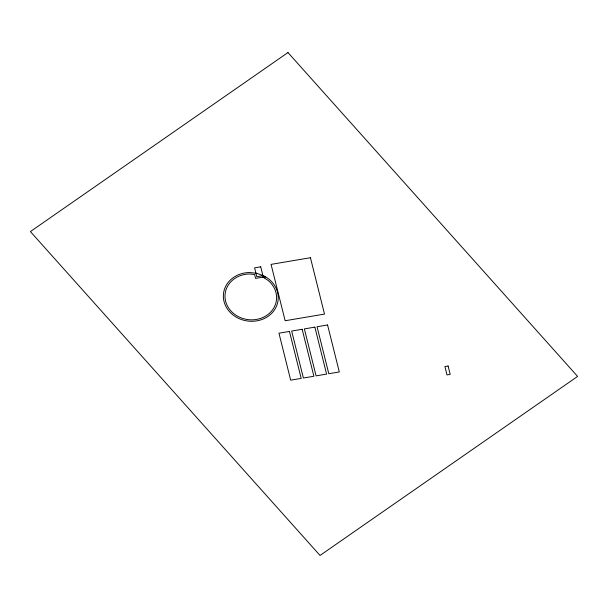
<?xml version="1.0" encoding="UTF-8"?>
<svg xmlns="http://www.w3.org/2000/svg" width="608" height="608" viewBox="0 0 608 608"><rect width="100%" height="100%" fill="white"/><g stroke="black" fill="none" stroke-linecap="round" stroke-linejoin="round"><path stroke-width="0.91" d="M287.972 52.554L30.4 231.58L320.036 555.446L577.6 376.42L287.972 52.554M310.437 257.724L271.062 264.381L285.137 320.743L324.512 314.085L310.437 257.724M260.726 266.813L254.6 267.847L256.812 276.716L262.937 275.675L260.726 266.813M264.875 276.822L255.588 278.396L254.615 274.504L249.63 273.98A25.855 22.876 7.8 0 0 226.191 303.111A25.855 22.876 7.8 0 0 264.693 316.624A25.855 22.876 7.8 0 0 268.196 280.493L262.671 276.906L265.111 277.765L264.875 276.822M289.454 331.428L278.958 333.199L290.685 380.167L301.188 378.396L289.454 331.428M302.161 329.278L291.665 331.048L303.392 378.016L313.888 376.246L302.161 329.278M314.868 327.127L304.365 328.905L316.099 375.873L326.595 374.095L314.868 327.127M327.575 324.984L317.072 326.754L328.806 373.722L339.302 371.952L327.575 324.984M448.104 366.016L444.904 366.556L446.994 374.931L450.194 374.391L448.104 366.016M256.69 273.281L249.554 272.521A27.497 24.32 7.8 0 0 225.454 305.528A27.497 24.32 7.8 0 0 269.367 315.392A27.497 24.32 7.8 0 0 263.424 275.644L256.69 273.281"/></g></svg>
